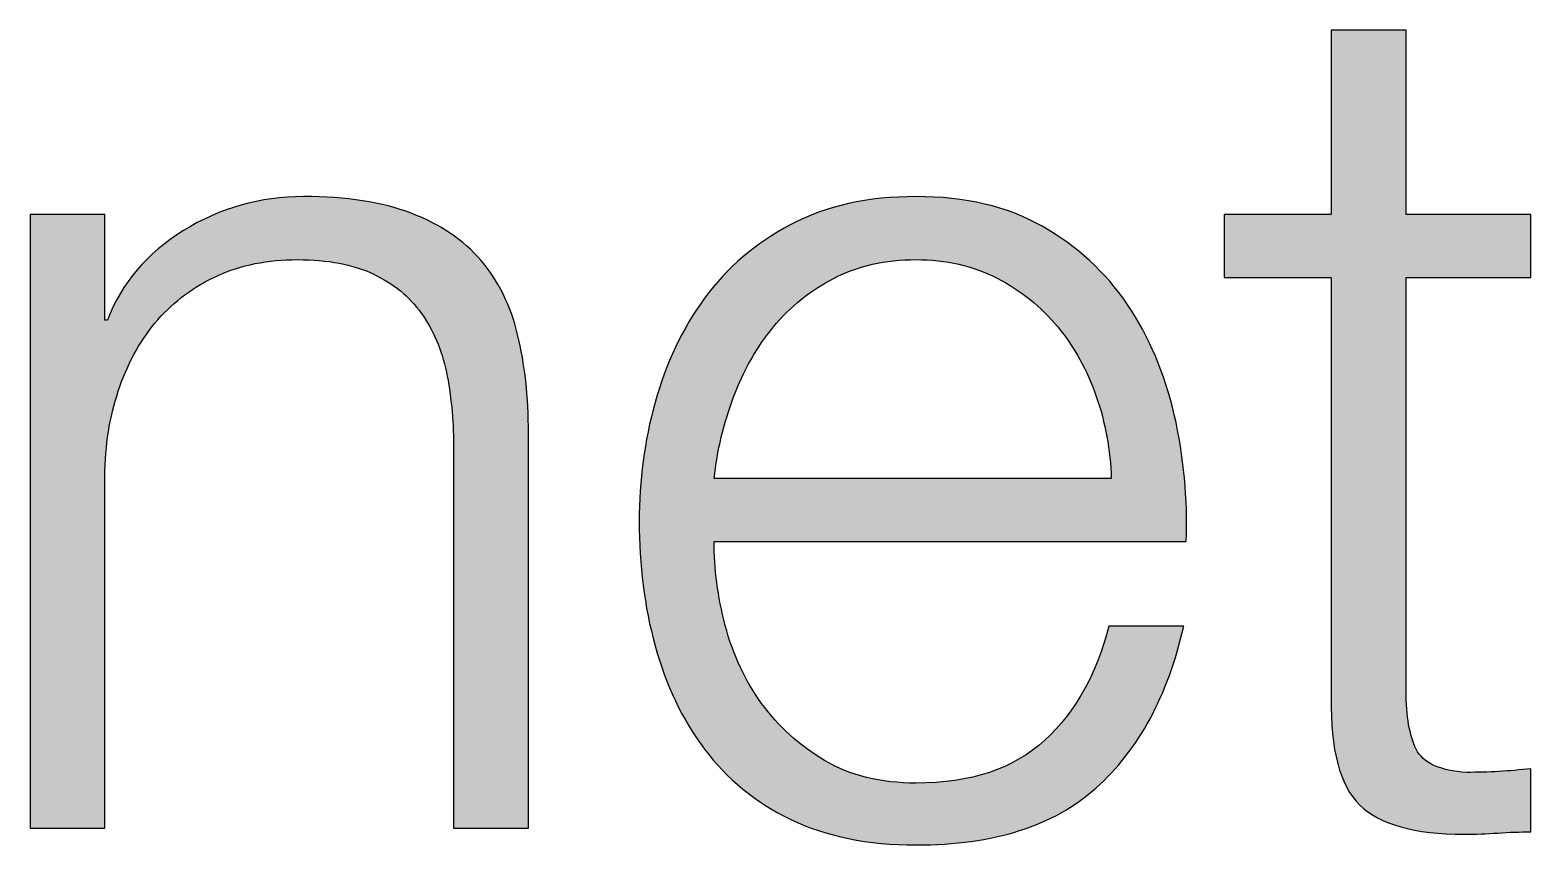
# Paper-space layout 'A3mask (portrait)' of a CAD drawing. Extents: x 0 to 277, y 0 to 394.
# Drawn here: x 222.933 to 225.331, y 24.109 to 25.411 of the extents above; entities that cross this region are included whole.
import ezdxf
from ezdxf.enums import TextEntityAlignment as Align

# ---------------------------------------------------------------- set-up
doc = ezdxf.new("R2010")
doc.units = 0
doc.layers.get('0').update_dxf_attribs({"linetype": 'CONTINUOUS'})
doc.layers.get('Defpoints').update_dxf_attribs({"linetype": 'CONTINUOUS'})
doc.layers.add('JPP_Mask', color=7, linetype='CONTINUOUS')
doc.styles.add('JPP', font='arial.ttf')

# ---------------------------------------------------------------- blocks, each defined once
blk = doc.blocks.new('A3mask (portrait)')
at = {"true_color": 0x004a91}
h = blk.add_hatch(color=154, dxfattribs=at)
edge = h.paths.add_edge_path()
edge.add_spline(control_points=[(225.1318, 25.1161), (225.1318, 25.1161), (225.1318, 25.1345), (225.1318, 25.1621)], knot_values=[17.749945, 17.749945, 17.749945, 17.749945, 17.99994, 17.99994, 17.99994, 17.99994], degree=3, periodic=0)
edge.add_spline(control_points=[(225.1318, 25.1621), (225.1318, 25.1897), (225.1318, 25.2266), (225.1318, 25.2634)], knot_values=[17.49995, 17.49995, 17.49995, 17.49995, 17.749945, 17.749945, 17.749945, 17.749945], degree=3, periodic=0)
edge.add_spline(control_points=[(225.1318, 25.2634), (225.1318, 25.2818), (225.1318, 25.3002), (225.1318, 25.3175)], knot_values=[17.374952, 17.374952, 17.374952, 17.374952, 17.49995, 17.49995, 17.49995, 17.49995], degree=3, periodic=0)
edge.add_spline(control_points=[(225.1318, 25.3175), (225.1318, 25.3347), (225.1318, 25.3508), (225.1318, 25.3646)], knot_values=[17.249955, 17.249955, 17.249955, 17.249955, 17.374952, 17.374952, 17.374952, 17.374952], degree=3, periodic=0)
edge.add_spline(control_points=[(225.1318, 25.3646), (225.1318, 25.3715), (225.1318, 25.3779), (225.1318, 25.3835)], knot_values=[17.187456, 17.187456, 17.187456, 17.187456, 17.249955, 17.249955, 17.249955, 17.249955], degree=3, periodic=0)
edge.add_spline(control_points=[(225.1318, 25.3835), (225.1318, 25.3891), (225.1318, 25.394), (225.1318, 25.398)], knot_values=[17.124958, 17.124958, 17.124958, 17.124958, 17.187456, 17.187456, 17.187456, 17.187456], degree=3, periodic=0)
edge.add_spline(control_points=[(225.1318, 25.398), (225.1318, 25.4), (225.1318, 25.4018), (225.1318, 25.4034)], knot_values=[17.093708, 17.093708, 17.093708, 17.093708, 17.124958, 17.124958, 17.124958, 17.124958], degree=3, periodic=0)
edge.add_spline(control_points=[(225.1318, 25.4106), (225.1318, 25.4106), (225.1318, 25.4106), (225.1318, 25.4106), (225.1318, 25.4106), (225.1318, 25.4106), (225.1318, 25.4106)], knot_values=[16.999959, 16.999959, 16.999959, 16.999959, 17, 17, 17, 17.000692, 17.000692, 17.000692, 17.000692], degree=3, periodic=0)
edge.add_spline(control_points=[(225.1318, 25.4106), (225.1318, 25.4106), (225.1243, 25.4106), (225.1131, 25.4106)], knot_values=[16.749965, 16.749965, 16.749965, 16.749965, 16.999959, 16.999959, 16.999959, 16.999959], degree=3, periodic=0)
edge.add_spline(control_points=[(225.1131, 25.4106), (225.1019, 25.4106), (225.0869, 25.4106), (225.072, 25.4106)], knot_values=[16.49997, 16.49997, 16.49997, 16.49997, 16.749965, 16.749965, 16.749965, 16.749965], degree=3, periodic=0)
edge.add_spline(control_points=[(225.072, 25.4106), (225.0645, 25.4106), (225.057, 25.4106), (225.05, 25.4106)], knot_values=[16.374972, 16.374972, 16.374972, 16.374972, 16.49997, 16.49997, 16.49997, 16.49997], degree=3, periodic=0)
edge.add_spline(control_points=[(225.05, 25.4106), (225.043, 25.4106), (225.0364, 25.4106), (225.0308, 25.4106)], knot_values=[16.249975, 16.249975, 16.249975, 16.249975, 16.374972, 16.374972, 16.374972, 16.374972], degree=3, periodic=0)
edge.add_spline(control_points=[(225.0308, 25.4106), (225.028, 25.4106), (225.0254, 25.4106), (225.0232, 25.4106)], knot_values=[16.187476, 16.187476, 16.187476, 16.187476, 16.249975, 16.249975, 16.249975, 16.249975], degree=3, periodic=0)
edge.add_spline(control_points=[(225.0121, 25.4106), (225.0121, 25.4106), (225.0121, 25.4106), (225.0121, 25.4106), (225.0121, 25.4106), (225.0121, 25.4106), (225.0121, 25.4106)], knot_values=[15.99998, 15.99998, 15.99998, 15.99998, 16, 16, 16, 16.001445, 16.001445, 16.001445, 16.001445], degree=3, periodic=0)
edge.add_spline(control_points=[(225.0121, 25.4106), (225.0121, 25.4106), (225.0121, 25.337), (225.0121, 25.2634)], knot_values=[15.49999, 15.49999, 15.49999, 15.49999, 15.99998, 15.99998, 15.99998, 15.99998], degree=3, periodic=0)
edge.add_spline(control_points=[(225.0121, 25.2634), (225.0121, 25.1897), (225.0121, 25.1161), (225.0121, 25.1161), (225.0121, 25.1161), (225.0121, 25.1161), (225.0121, 25.1161)], knot_values=[14.999023, 14.999023, 14.999023, 14.999023, 15.499013, 15.499013, 15.499013, 15.49999, 15.49999, 15.49999, 15.49999], degree=3, periodic=0)
edge.add_spline(control_points=[(225.0048, 25.1161), (225.0024, 25.1161), (224.9996, 25.1161), (224.9963, 25.1161)], knot_values=[14.812504, 14.812504, 14.812504, 14.812504, 14.875002, 14.875002, 14.875002, 14.875002], degree=3, periodic=0)
edge.add_spline(control_points=[(224.9963, 25.1161), (224.9931, 25.1161), (224.9894, 25.1161), (224.9854, 25.1161)], knot_values=[14.750005, 14.750005, 14.750005, 14.750005, 14.812504, 14.812504, 14.812504, 14.812504], degree=3, periodic=0)
edge.add_spline(control_points=[(224.9854, 25.1161), (224.9774, 25.1161), (224.968, 25.1161), (224.958, 25.1161)], knot_values=[14.625008, 14.625008, 14.625008, 14.625008, 14.750005, 14.750005, 14.750005, 14.750005], degree=3, periodic=0)
edge.add_spline(control_points=[(224.958, 25.1161), (224.9479, 25.1161), (224.9372, 25.1161), (224.9265, 25.1161)], knot_values=[14.50001, 14.50001, 14.50001, 14.50001, 14.625008, 14.625008, 14.625008, 14.625008], degree=3, periodic=0)
edge.add_spline(control_points=[(224.9265, 25.1161), (224.9051, 25.1161), (224.8837, 25.1161), (224.8677, 25.1161)], knot_values=[14.250015, 14.250015, 14.250015, 14.250015, 14.50001, 14.50001, 14.50001, 14.50001], degree=3, periodic=0)
edge.add_spline(control_points=[(224.8677, 25.1161), (224.8516, 25.1161), (224.8409, 25.1161), (224.8409, 25.1161), (224.8409, 25.1161), (224.8409, 25.1161), (224.8409, 25.1161)], knot_values=[13.999043, 13.999043, 13.999043, 13.999043, 14.249058, 14.249058, 14.249058, 14.250015, 14.250015, 14.250015, 14.250015], degree=3, periodic=0)
edge.add_spline(control_points=[(224.8409, 25.1117), (224.8409, 25.1104), (224.8409, 25.1087), (224.8409, 25.1068)], knot_values=[13.812524, 13.812524, 13.812524, 13.812524, 13.875022, 13.875022, 13.875022, 13.875022], degree=3, periodic=0)
edge.add_spline(control_points=[(224.8409, 25.1003), (224.8409, 25.0956), (224.8409, 25.0901), (224.8409, 25.0842)], knot_values=[13.625027, 13.625027, 13.625027, 13.625027, 13.750025, 13.750025, 13.750025, 13.750025], degree=3, periodic=0)
edge.add_spline(control_points=[(224.8409, 25.0842), (224.8409, 25.0783), (224.8409, 25.072), (224.8409, 25.0657)], knot_values=[13.50003, 13.50003, 13.50003, 13.50003, 13.625027, 13.625027, 13.625027, 13.625027], degree=3, periodic=0)
edge.add_spline(control_points=[(224.8409, 25.0657), (224.8409, 25.0532), (224.8409, 25.0406), (224.8409, 25.0311)], knot_values=[13.250035, 13.250035, 13.250035, 13.250035, 13.50003, 13.50003, 13.50003, 13.50003], degree=3, periodic=0)
edge.add_spline(control_points=[(224.8409, 25.0311), (224.8409, 25.0217), (224.8409, 25.0154), (224.8409, 25.0154), (224.8409, 25.0154), (224.8409, 25.0154), (224.8409, 25.0154)], knot_values=[12.999063, 12.999063, 12.999063, 12.999063, 13.249098, 13.249098, 13.249098, 13.250035, 13.250035, 13.250035, 13.250035], degree=3, periodic=0)
edge.add_spline(control_points=[(224.8483, 25.0154), (224.8506, 25.0154), (224.8535, 25.0154), (224.8567, 25.0154)], knot_values=[12.812544, 12.812544, 12.812544, 12.812544, 12.875042, 12.875042, 12.875042, 12.875042], degree=3, periodic=0)
edge.add_spline(control_points=[(224.8567, 25.0154), (224.86, 25.0154), (224.8637, 25.0154), (224.8677, 25.0154)], knot_values=[12.750045, 12.750045, 12.750045, 12.750045, 12.812544, 12.812544, 12.812544, 12.812544], degree=3, periodic=0)
edge.add_spline(control_points=[(224.8677, 25.0154), (224.8757, 25.0154), (224.8851, 25.0154), (224.8951, 25.0154)], knot_values=[12.625048, 12.625048, 12.625048, 12.625048, 12.750045, 12.750045, 12.750045, 12.750045], degree=3, periodic=0)
edge.add_spline(control_points=[(224.8951, 25.0154), (224.9051, 25.0154), (224.9158, 25.0154), (224.9265, 25.0154)], knot_values=[12.50005, 12.50005, 12.50005, 12.50005, 12.625048, 12.625048, 12.625048, 12.625048], degree=3, periodic=0)
edge.add_spline(control_points=[(224.9265, 25.0154), (224.9479, 25.0154), (224.9693, 25.0154), (224.9854, 25.0154)], knot_values=[12.250055, 12.250055, 12.250055, 12.250055, 12.50005, 12.50005, 12.50005, 12.50005], degree=3, periodic=0)
edge.add_spline(control_points=[(224.9854, 25.0154), (225.0014, 25.0154), (225.0121, 25.0154), (225.0121, 25.0154), (225.0121, 25.0154), (225.0121, 25.0154), (225.0121, 25.0154)], knot_values=[11.999572, 11.999572, 11.999572, 11.999572, 12.249627, 12.249627, 12.249627, 12.250055, 12.250055, 12.250055, 12.250055], degree=3, periodic=0)
edge.add_spline(control_points=[(225.0121, 25.0111), (225.0121, 25.0102), (225.0121, 25.0091), (225.0121, 25.0079)], knot_values=[11.937561, 11.937561, 11.937561, 11.937561, 11.953186, 11.953186, 11.953186, 11.953186], degree=3, periodic=0)
edge.add_spline(control_points=[(225.0121, 25.0079), (225.0121, 25.0054), (225.0121, 25.0024), (225.0121, 24.9988)], knot_values=[11.906312, 11.906312, 11.906312, 11.906312, 11.937561, 11.937561, 11.937561, 11.937561], degree=3, periodic=0)
edge.add_spline(control_points=[(225.0121, 24.9988), (225.0121, 24.9953), (225.0121, 24.9912), (225.0121, 24.9866)], knot_values=[11.875062, 11.875062, 11.875062, 11.875062, 11.906312, 11.906312, 11.906312, 11.906312], degree=3, periodic=0)
edge.add_spline(control_points=[(225.0121, 24.9866), (225.0121, 24.9774), (225.0121, 24.9663), (225.0121, 24.9535)], knot_values=[11.812564, 11.812564, 11.812564, 11.812564, 11.875062, 11.875062, 11.875062, 11.875062], degree=3, periodic=0)
edge.add_spline(control_points=[(225.0121, 24.9535), (225.0121, 24.9408), (225.0121, 24.9264), (225.0121, 24.9106)], knot_values=[11.750065, 11.750065, 11.750065, 11.750065, 11.812564, 11.812564, 11.812564, 11.812564], degree=3, periodic=0)
edge.add_spline(control_points=[(225.0121, 24.9106), (225.0121, 24.8792), (225.0121, 24.8425), (225.0121, 24.8032)], knot_values=[11.625068, 11.625068, 11.625068, 11.625068, 11.750065, 11.750065, 11.750065, 11.750065], degree=3, periodic=0)
edge.add_spline(control_points=[(225.0121, 24.8032), (225.0121, 24.7639), (225.0121, 24.722), (225.0121, 24.6801)], knot_values=[11.50007, 11.50007, 11.50007, 11.50007, 11.625068, 11.625068, 11.625068, 11.625068], degree=3, periodic=0)
edge.add_spline(control_points=[(225.0121, 24.6801), (225.0121, 24.5962), (225.0121, 24.5124), (225.0121, 24.4495)], knot_values=[11.250075, 11.250075, 11.250075, 11.250075, 11.50007, 11.50007, 11.50007, 11.50007], degree=3, periodic=0)
edge.add_spline(control_points=[(225.0121, 24.4495), (225.0121, 24.3866), (225.0121, 24.3446), (225.0121, 24.3446), (225.0107, 24.2611), (225.026, 24.2038), (225.0576, 24.1728)], knot_values=[10, 10, 10, 10, 10.250075, 10.250075, 10.250075, 11.250075, 11.250075, 11.250075, 11.250075], degree=3, periodic=0)
edge.add_spline(control_points=[(225.0576, 24.1728), (225.0894, 24.1417), (225.145, 24.1261), (225.2248, 24.1261)], knot_values=[9, 9, 9, 9, 10, 10, 10, 10], degree=3, periodic=0)
edge.add_spline(control_points=[(225.2248, 24.1261), (225.2427, 24.1261), (225.2603, 24.1268), (225.2782, 24.128)], knot_values=[8, 8, 8, 8, 9, 9, 9, 9], degree=3, periodic=0)
edge.add_spline(control_points=[(225.2782, 24.128), (225.2958, 24.1294), (225.3134, 24.1298), (225.3313, 24.1298)], knot_values=[7, 7, 7, 7, 8, 8, 8, 8], degree=3, periodic=0)
edge.add_spline(control_points=[(225.3313, 24.1298), (225.3313, 24.1298), (225.3313, 24.2307), (225.3313, 24.2307), (225.2969, 24.2268), (225.2629, 24.2249), (225.2288, 24.2249)], knot_values=[5, 5, 5, 5, 6, 6, 6, 7, 7, 7, 7], degree=3, periodic=0)
edge.add_spline(control_points=[(225.2288, 24.2249), (225.1856, 24.2275), (225.1587, 24.2398), (225.1478, 24.262)], knot_values=[4, 4, 4, 4, 5, 5, 5, 5], degree=3, periodic=0)
edge.add_spline(control_points=[(225.1478, 24.262), (225.1371, 24.2841), (225.1318, 24.3149), (225.1318, 24.3541)], knot_values=[3, 3, 3, 3, 4, 4, 4, 4], degree=3, periodic=0)
edge.add_spline(control_points=[(225.1318, 24.3541), (225.1318, 24.3541), (225.1318, 25.0154), (225.1318, 25.0154), (225.1318, 25.0154), (225.1817, 25.0154), (225.2315, 25.0154)], knot_values=[1.5, 1.5, 1.5, 1.5, 2.5, 2.5, 2.5, 3, 3, 3, 3], degree=3, periodic=0)
edge.add_spline(control_points=[(225.2315, 25.0154), (225.2814, 25.0154), (225.3313, 25.0154), (225.3313, 25.0154), (225.3313, 25.0154), (225.3313, 25.0406), (225.3313, 25.0657)], knot_values=[0.5, 0.5, 0.5, 0.5, 1, 1, 1, 1.5, 1.5, 1.5, 1.5], degree=3, periodic=0)
edge.add_spline(control_points=[(225.3313, 25.0657), (225.3313, 25.0909), (225.3313, 25.1161), (225.3313, 25.1161), (225.3313, 25.1161), (225.3188, 25.1161), (225.3001, 25.1161)], knot_values=[18.749925, 18.749925, 18.749925, 18.749925, 19.249925, 19.249925, 19.249925, 19.5, 19.5, 19.5, 19.5], degree=3, periodic=0)
edge.add_spline(control_points=[(225.3001, 25.1161), (225.2814, 25.1161), (225.2565, 25.1161), (225.2315, 25.1161)], knot_values=[18.49993, 18.49993, 18.49993, 18.49993, 18.749925, 18.749925, 18.749925, 18.749925], degree=3, periodic=0)
edge.add_spline(control_points=[(225.2315, 25.1161), (225.2191, 25.1161), (225.2066, 25.1161), (225.1949, 25.1161)], knot_values=[18.374932, 18.374932, 18.374932, 18.374932, 18.49993, 18.49993, 18.49993, 18.49993], degree=3, periodic=0)
edge.add_spline(control_points=[(225.1949, 25.1161), (225.1832, 25.1161), (225.1723, 25.1161), (225.163, 25.1161)], knot_values=[18.249935, 18.249935, 18.249935, 18.249935, 18.374932, 18.374932, 18.374932, 18.374932], degree=3, periodic=0)
edge.add_spline(control_points=[(225.163, 25.1161), (225.1583, 25.1161), (225.154, 25.1161), (225.1502, 25.1161)], knot_values=[18.187436, 18.187436, 18.187436, 18.187436, 18.249935, 18.249935, 18.249935, 18.249935], degree=3, periodic=0)
edge.add_spline(control_points=[(225.1502, 25.1161), (225.1464, 25.1161), (225.1431, 25.1161), (225.1404, 25.1161)], knot_values=[18.124938, 18.124938, 18.124938, 18.124938, 18.187436, 18.187436, 18.187436, 18.187436], degree=3, periodic=0)
edge.add_spline(control_points=[(225.1331, 25.1161), (225.1328, 25.1161), (225.1326, 25.1161), (225.1324, 25.1161)], knot_values=[18.031189, 18.031189, 18.031189, 18.031189, 18.046814, 18.046814, 18.046814, 18.046814], degree=3, periodic=0)
edge.add_spline(control_points=[(225.1324, 25.1161), (225.1323, 25.1161), (225.1322, 25.1161), (225.1321, 25.1161)], knot_values=[18.023377, 18.023377, 18.023377, 18.023377, 18.031189, 18.031189, 18.031189, 18.031189], degree=3, periodic=0)
edge.add_spline(control_points=[(225.1321, 25.1161), (225.1321, 25.1161), (225.132, 25.1161), (225.1319, 25.1161)], knot_values=[18.015565, 18.015565, 18.015565, 18.015565, 18.023377, 18.023377, 18.023377, 18.023377], degree=3, periodic=0)
edge.add_spline(control_points=[(225.1319, 25.1161), (225.1319, 25.1161), (225.1319, 25.1161), (225.1319, 25.1161)], knot_values=[18.011659, 18.011659, 18.011659, 18.011659, 18.015565, 18.015565, 18.015565, 18.015565], degree=3, periodic=0)
edge.add_spline(control_points=[(225.1319, 25.1161), (225.1319, 25.1161), (225.1319, 25.1161), (225.1318, 25.1161)], knot_values=[18.007752, 18.007752, 18.007752, 18.007752, 18.011659, 18.011659, 18.011659, 18.011659], degree=3, periodic=0)
edge.add_spline(control_points=[(225.1318, 25.1161), (225.1318, 25.1161), (225.1318, 25.1161), (225.1318, 25.1161)], knot_values=[18.005799, 18.005799, 18.005799, 18.005799, 18.007752, 18.007752, 18.007752, 18.007752], degree=3, periodic=0)
edge.add_spline(control_points=[(225.1318, 25.1161), (225.1318, 25.1161), (225.1318, 25.1161), (225.1318, 25.1161)], knot_values=[18.003846, 18.003846, 18.003846, 18.003846, 18.005799, 18.005799, 18.005799, 18.005799], degree=3, periodic=0)
edge.add_spline(control_points=[(225.1318, 25.1161), (225.1318, 25.1161), (225.1318, 25.1161), (225.1318, 25.1161)], knot_values=[18.00287, 18.00287, 18.00287, 18.00287, 18.003846, 18.003846, 18.003846, 18.003846], degree=3, periodic=0)
edge.add_spline(control_points=[(225.1318, 25.1161), (225.1318, 25.1161), (225.1318, 25.1161), (225.1318, 25.1161)], knot_values=[18.001893, 18.001893, 18.001893, 18.001893, 18.00287, 18.00287, 18.00287, 18.00287], degree=3, periodic=0)
edge.add_spline(control_points=[(225.1318, 25.1161), (225.1318, 25.1161), (225.1318, 25.1161), (225.1318, 25.1161)], knot_values=[18.001405, 18.001405, 18.001405, 18.001405, 18.001893, 18.001893, 18.001893, 18.001893], degree=3, periodic=0)
edge.add_spline(control_points=[(225.1318, 25.1161), (225.1318, 25.1161), (225.1318, 25.1161), (225.1318, 25.1161), (225.1318, 25.1161), (225.1318, 25.1161), (225.1318, 25.1161)], knot_values=[17.99994, 17.99994, 17.99994, 17.99994, 18.001345, 18.001345, 18.001345, 18.001405, 18.001405, 18.001405, 18.001405], degree=3, periodic=0)
h = blk.add_hatch(color=154, dxfattribs=at)
edge = h.paths.add_edge_path()
edge.add_spline(control_points=[(223.0529, 24.6182), (223.0529, 24.6719), (223.0529, 24.7076), (223.0529, 24.7076), (223.0543, 24.7556), (223.0622, 24.8004), (223.0768, 24.8414)], knot_values=[18, 18, 18, 18, 18.250035, 18.250035, 18.250035, 19.250035, 19.250035, 19.250035, 19.250035], degree=3, periodic=0)
edge.add_spline(control_points=[(223.0768, 24.8414), (223.0914, 24.8827), (223.1116, 24.9182), (223.1375, 24.9479), (223.1635, 24.9776), (223.1951, 25.001), (223.2326, 25.0182)], knot_values=[16, 16, 16, 16, 17, 17, 17, 18, 18, 18, 18], degree=3, periodic=0)
edge.add_spline(control_points=[(223.2326, 25.0182), (223.27, 25.0354), (223.3127, 25.0439), (223.3609, 25.0439)], knot_values=[15, 15, 15, 15, 16, 16, 16, 16], degree=3, periodic=0)
edge.add_spline(control_points=[(223.3609, 25.0439), (223.4089, 25.0439), (223.449, 25.0363), (223.4815, 25.021)], knot_values=[14, 14, 14, 14, 15, 15, 15, 15], degree=3, periodic=0)
edge.add_spline(control_points=[(223.4815, 25.021), (223.5138, 25.0059), (223.5395, 24.985), (223.5583, 24.9584)], knot_values=[13, 13, 13, 13, 14, 14, 14, 14], degree=3, periodic=0)
edge.add_spline(control_points=[(223.5583, 24.9584), (223.5773, 24.9317), (223.5908, 24.9004), (223.5984, 24.8644)], knot_values=[12, 12, 12, 12, 13, 13, 13, 13], degree=3, periodic=0)
edge.add_spline(control_points=[(223.5984, 24.8644), (223.6058, 24.8282), (223.6098, 24.7893), (223.6098, 24.7475)], knot_values=[11, 11, 11, 11, 12, 12, 12, 12], degree=3, periodic=0)
edge.add_spline(control_points=[(223.6098, 24.7475), (223.6098, 24.7475), (223.6098, 24.1356), (223.6098, 24.1356), (223.6098, 24.1356), (223.6397, 24.1356), (223.6696, 24.1356)], knot_values=[9.5, 9.5, 9.5, 9.5, 10.5, 10.5, 10.5, 11, 11, 11, 11], degree=3, periodic=0)
edge.add_spline(control_points=[(223.6696, 24.1356), (223.6995, 24.1356), (223.7295, 24.1356), (223.7295, 24.1356), (223.7295, 24.1356), (223.7295, 24.2934), (223.7295, 24.4511)], knot_values=[8.5, 8.5, 8.5, 8.5, 9, 9, 9, 9.5, 9.5, 9.5, 9.5], degree=3, periodic=0)
edge.add_spline(control_points=[(223.7295, 24.4511), (223.7295, 24.6088), (223.7295, 24.7665), (223.7295, 24.7665), (223.7295, 24.8247), (223.7237, 24.8774), (223.7123, 24.9243), (223.7009, 24.9711), (223.6812, 25.0105), (223.6534, 25.043)], knot_values=[6, 6, 6, 6, 6.5, 6.5, 6.5, 7.5, 7.5, 7.5, 8.5, 8.5, 8.5, 8.5], degree=3, periodic=0)
edge.add_spline(control_points=[(223.6534, 25.043), (223.6255, 25.0753), (223.5884, 25.1003), (223.5423, 25.1179)], knot_values=[5, 5, 5, 5, 6, 6, 6, 6], degree=3, periodic=0)
edge.add_spline(control_points=[(223.5423, 25.1179), (223.4959, 25.1358), (223.4386, 25.1446), (223.3702, 25.1446)], knot_values=[4, 4, 4, 4, 5, 5, 5, 5], degree=3, periodic=0)
edge.add_spline(control_points=[(223.3702, 25.1446), (223.3006, 25.1446), (223.2366, 25.1265), (223.1784, 25.0903)], knot_values=[3, 3, 3, 3, 4, 4, 4, 4], degree=3, periodic=0)
edge.add_spline(control_points=[(223.1784, 25.0903), (223.1201, 25.0544), (223.0795, 25.0066), (223.0568, 24.947)], knot_values=[2, 2, 2, 2, 3, 3, 3, 3], degree=3, periodic=0)
edge.add_spline(control_points=[(223.0568, 24.947), (223.0568, 24.947), (223.0529, 24.947), (223.0529, 24.947)], knot_values=[1.00001, 1.00001, 1.00001, 1.00001, 2, 2, 2, 2], degree=3, periodic=0)
edge.add_spline(control_points=[(223.0529, 24.947), (223.0529, 24.947), (223.0529, 24.9893), (223.0529, 25.0315)], knot_values=[0.5, 0.5, 0.5, 0.5, 1, 1, 1, 1], degree=3, periodic=0)
edge.add_spline(control_points=[(223.0529, 25.0315), (223.0529, 25.0738), (223.0529, 25.1161), (223.0529, 25.1161), (223.0529, 25.1161), (223.0454, 25.1161), (223.0342, 25.1161)], knot_values=[22.749965, 22.749965, 22.749965, 22.749965, 23.249965, 23.249965, 23.249965, 23.5, 23.5, 23.5, 23.5], degree=3, periodic=0)
edge.add_spline(control_points=[(223.0342, 25.1161), (223.0229, 25.1161), (223.008, 25.1161), (222.993, 25.1161)], knot_values=[22.49997, 22.49997, 22.49997, 22.49997, 22.749965, 22.749965, 22.749965, 22.749965], degree=3, periodic=0)
edge.add_spline(control_points=[(222.993, 25.1161), (222.9855, 25.1161), (222.9781, 25.1161), (222.9711, 25.1161)], knot_values=[22.374972, 22.374972, 22.374972, 22.374972, 22.49997, 22.49997, 22.49997, 22.49997], degree=3, periodic=0)
edge.add_spline(control_points=[(222.9711, 25.1161), (222.964, 25.1161), (222.9575, 25.1161), (222.9519, 25.1161)], knot_values=[22.249975, 22.249975, 22.249975, 22.249975, 22.374972, 22.374972, 22.374972, 22.374972], degree=3, periodic=0)
edge.add_spline(control_points=[(222.9519, 25.1161), (222.9491, 25.1161), (222.9465, 25.1161), (222.9442, 25.1161)], knot_values=[22.187476, 22.187476, 22.187476, 22.187476, 22.249975, 22.249975, 22.249975, 22.249975], degree=3, periodic=0)
edge.add_spline(control_points=[(222.9332, 25.1161), (222.9332, 25.1161), (222.9332, 25.1161), (222.9332, 25.1161), (222.9332, 25.1161), (222.9332, 25.1161), (222.9332, 25.1161)], knot_values=[21.99998, 21.99998, 21.99998, 21.99998, 22, 22, 22, 22.001445, 22.001445, 22.001445, 22.001445], degree=3, periodic=0)
edge.add_spline(control_points=[(222.9332, 25.1161), (222.9332, 25.1161), (222.9332, 24.8709), (222.9332, 24.6258)], knot_values=[21.49999, 21.49999, 21.49999, 21.49999, 21.99998, 21.99998, 21.99998, 21.99998], degree=3, periodic=0)
edge.add_spline(control_points=[(222.9332, 24.6258), (222.9332, 24.3807), (222.9332, 24.1356), (222.9332, 24.1356), (222.9332, 24.1356), (222.9332, 24.1356), (222.9332, 24.1356)], knot_values=[20.999023, 20.999023, 20.999023, 20.999023, 21.499013, 21.499013, 21.499013, 21.49999, 21.49999, 21.49999, 21.49999], degree=3, periodic=0)
edge.add_spline(control_points=[(222.9383, 24.1356), (222.94, 24.1356), (222.942, 24.1356), (222.9442, 24.1356)], knot_values=[20.812504, 20.812504, 20.812504, 20.812504, 20.875002, 20.875002, 20.875002, 20.875002], degree=3, periodic=0)
edge.add_spline(control_points=[(222.9442, 24.1356), (222.9465, 24.1356), (222.9491, 24.1356), (222.9519, 24.1356)], knot_values=[20.750005, 20.750005, 20.750005, 20.750005, 20.812504, 20.812504, 20.812504, 20.812504], degree=3, periodic=0)
edge.add_spline(control_points=[(222.9519, 24.1356), (222.9575, 24.1356), (222.964, 24.1356), (222.9711, 24.1356)], knot_values=[20.625007, 20.625007, 20.625007, 20.625007, 20.750005, 20.750005, 20.750005, 20.750005], degree=3, periodic=0)
edge.add_spline(control_points=[(222.9711, 24.1356), (222.9781, 24.1356), (222.9856, 24.1356), (222.993, 24.1356)], knot_values=[20.50001, 20.50001, 20.50001, 20.50001, 20.625007, 20.625007, 20.625007, 20.625007], degree=3, periodic=0)
edge.add_spline(control_points=[(222.993, 24.1356), (223.008, 24.1356), (223.023, 24.1356), (223.0342, 24.1356)], knot_values=[20.250015, 20.250015, 20.250015, 20.250015, 20.50001, 20.50001, 20.50001, 20.50001], degree=3, periodic=0)
edge.add_spline(control_points=[(223.0342, 24.1356), (223.0454, 24.1356), (223.0529, 24.1356), (223.0529, 24.1356), (223.0529, 24.1356), (223.0529, 24.1356), (223.0529, 24.1356)], knot_values=[19.999532, 19.999532, 19.999532, 19.999532, 20.249547, 20.249547, 20.249547, 20.250015, 20.250015, 20.250015, 20.250015], degree=3, periodic=0)
edge.add_spline(control_points=[(223.0529, 24.1421), (223.0529, 24.1442), (223.0529, 24.1467), (223.0529, 24.1498)], knot_values=[19.906272, 19.906272, 19.906272, 19.906272, 19.937521, 19.937521, 19.937521, 19.937521], degree=3, periodic=0)
edge.add_spline(control_points=[(223.0529, 24.1498), (223.0529, 24.1528), (223.0529, 24.1563), (223.0529, 24.1602)], knot_values=[19.875023, 19.875023, 19.875023, 19.875023, 19.906272, 19.906272, 19.906272, 19.906272], degree=3, periodic=0)
edge.add_spline(control_points=[(223.0529, 24.1602), (223.0529, 24.168), (223.0529, 24.1775), (223.0529, 24.1884)], knot_values=[19.812524, 19.812524, 19.812524, 19.812524, 19.875023, 19.875023, 19.875023, 19.875023], degree=3, periodic=0)
edge.add_spline(control_points=[(223.0529, 24.1884), (223.0529, 24.1993), (223.0529, 24.2116), (223.0529, 24.225)], knot_values=[19.750025, 19.750025, 19.750025, 19.750025, 19.812524, 19.812524, 19.812524, 19.812524], degree=3, periodic=0)
edge.add_spline(control_points=[(223.0529, 24.225), (223.0529, 24.2518), (223.0529, 24.2831), (223.0529, 24.3166)], knot_values=[19.625028, 19.625028, 19.625028, 19.625028, 19.750025, 19.750025, 19.750025, 19.750025], degree=3, periodic=0)
edge.add_spline(control_points=[(223.0529, 24.3166), (223.0529, 24.3501), (223.0529, 24.3859), (223.0529, 24.4216)], knot_values=[19.50003, 19.50003, 19.50003, 19.50003, 19.625028, 19.625028, 19.625028, 19.625028], degree=3, periodic=0)
edge.add_spline(control_points=[(223.0529, 24.4216), (223.0529, 24.4931), (223.0529, 24.5646), (223.0529, 24.6182)], knot_values=[19.250035, 19.250035, 19.250035, 19.250035, 19.50003, 19.50003, 19.50003, 19.50003], degree=3, periodic=0)
h = blk.add_hatch(color=154, dxfattribs=at)
edge = h.paths.add_edge_path()
edge.add_spline(control_points=[(224.0261, 24.5935), (224.0261, 24.5935), (224.7804, 24.5935), (224.7804, 24.5935), (224.783, 24.6619), (224.7765, 24.7294), (224.7614, 24.796)], knot_values=[19, 19, 19, 19, 20, 20, 20, 21, 21, 21, 21], degree=3, periodic=0)
edge.add_spline(control_points=[(224.7614, 24.796), (224.7461, 24.8623), (224.721, 24.9212), (224.6862, 24.9727)], knot_values=[18, 18, 18, 18, 19, 19, 19, 19], degree=3, periodic=0)
edge.add_spline(control_points=[(224.6862, 24.9727), (224.6514, 25.024), (224.6062, 25.0655), (224.5505, 25.0971)], knot_values=[17, 17, 17, 17, 18, 18, 18, 18], degree=3, periodic=0)
edge.add_spline(control_points=[(224.5505, 25.0971), (224.4946, 25.1288), (224.4276, 25.1446), (224.349, 25.1446)], knot_values=[16, 16, 16, 16, 17, 17, 17, 17], degree=3, periodic=0)
edge.add_spline(control_points=[(224.349, 25.1446), (224.2717, 25.1446), (224.2049, 25.1298), (224.1486, 25.0998)], knot_values=[15, 15, 15, 15, 16, 16, 16, 16], degree=3, periodic=0)
edge.add_spline(control_points=[(224.1486, 25.0998), (224.0922, 25.0701), (224.0463, 25.0309), (224.0108, 24.9822)], knot_values=[14, 14, 14, 14, 15, 15, 15, 15], degree=3, periodic=0)
edge.add_spline(control_points=[(224.0108, 24.9822), (223.9753, 24.9333), (223.9491, 24.8779), (223.9319, 24.8159)], knot_values=[13, 13, 13, 13, 14, 14, 14, 14], degree=3, periodic=0)
edge.add_spline(control_points=[(223.9319, 24.8159), (223.9148, 24.7538), (223.9064, 24.6905), (223.9064, 24.626)], knot_values=[12, 12, 12, 12, 13, 13, 13, 13], degree=3, periodic=0)
edge.add_spline(control_points=[(223.9064, 24.626), (223.9064, 24.5562), (223.9148, 24.4901), (223.9319, 24.4272)], knot_values=[11, 11, 11, 11, 12, 12, 12, 12], degree=3, periodic=0)
edge.add_spline(control_points=[(223.9319, 24.4272), (223.9491, 24.3646), (223.9753, 24.3096), (224.0108, 24.262), (224.0463, 24.2145), (224.0922, 24.1772), (224.1486, 24.1498)], knot_values=[9, 9, 9, 9, 10, 10, 10, 11, 11, 11, 11], degree=3, periodic=0)
edge.add_spline(control_points=[(224.1486, 24.1498), (224.2049, 24.1226), (224.2717, 24.109), (224.349, 24.109)], knot_values=[8, 8, 8, 8, 9, 9, 9, 9], degree=3, periodic=0)
edge.add_spline(control_points=[(224.349, 24.109), (224.4731, 24.109), (224.5691, 24.1394), (224.6368, 24.2004)], knot_values=[7, 7, 7, 7, 8, 8, 8, 8], degree=3, periodic=0)
edge.add_spline(control_points=[(224.6368, 24.2004), (224.7046, 24.2611), (224.7512, 24.3472), (224.7765, 24.4587)], knot_values=[6, 6, 6, 6, 7, 7, 7, 7], degree=3, periodic=0)
edge.add_spline(control_points=[(224.7765, 24.4587), (224.7765, 24.4587), (224.6568, 24.4587), (224.6568, 24.4587), (224.6378, 24.3827), (224.6037, 24.3219), (224.5543, 24.2762)], knot_values=[4, 4, 4, 4, 5, 5, 5, 6, 6, 6, 6], degree=3, periodic=0)
edge.add_spline(control_points=[(224.5543, 24.2762), (224.5049, 24.2307), (224.4364, 24.2078), (224.349, 24.2078)], knot_values=[3, 3, 3, 3, 4, 4, 4, 4], degree=3, periodic=0)
edge.add_spline(control_points=[(224.349, 24.2078), (224.2922, 24.2078), (224.2432, 24.2198), (224.2026, 24.244)], knot_values=[2, 2, 2, 2, 3, 3, 3, 3], degree=3, periodic=0)
edge.add_spline(control_points=[(224.2026, 24.244), (224.1623, 24.2681), (224.1286, 24.2985), (224.102, 24.3351)], knot_values=[1, 1, 1, 1, 2, 2, 2, 2], degree=3, periodic=0)
edge.add_spline(control_points=[(224.102, 24.3351), (224.0755, 24.3718), (224.056, 24.4133), (224.044, 24.4597)], knot_values=[0, 0, 0, 0, 1, 1, 1, 1], degree=3, periodic=0)
edge.add_spline(control_points=[(224.044, 24.4597), (224.0319, 24.5058), (224.0261, 24.5506), (224.0261, 24.5935)], knot_values=[21, 21, 21, 21, 22, 22, 22, 22], degree=3, periodic=0)
edge = h.paths.add_edge_path(flags=16)
edge.add_spline(control_points=[(224.6607, 24.6942), (224.6607, 24.6942), (224.0261, 24.6942), (224.0261, 24.6942), (224.031, 24.7387), (224.0414, 24.7821), (224.0574, 24.8245)], knot_values=[6, 6, 6, 6, 7, 7, 7, 8, 8, 8, 8], degree=3, periodic=0)
edge.add_spline(control_points=[(224.0574, 24.8245), (224.0732, 24.867), (224.0945, 24.9043), (224.121, 24.9365)], knot_values=[5, 5, 5, 5, 6, 6, 6, 6], degree=3, periodic=0)
edge.add_spline(control_points=[(224.121, 24.9365), (224.1477, 24.9688), (224.1799, 24.9948), (224.2179, 25.0145)], knot_values=[4, 4, 4, 4, 5, 5, 5, 5], degree=3, periodic=0)
edge.add_spline(control_points=[(224.2179, 25.0145), (224.256, 25.034), (224.2996, 25.0439), (224.349, 25.0439)], knot_values=[3, 3, 3, 3, 4, 4, 4, 4], degree=3, periodic=0)
edge.add_spline(control_points=[(224.349, 25.0439), (224.3972, 25.0439), (224.4401, 25.034), (224.4782, 25.0145)], knot_values=[2, 2, 2, 2, 3, 3, 3, 3], degree=3, periodic=0)
edge.add_spline(control_points=[(224.4782, 25.0145), (224.5162, 24.9948), (224.5485, 24.9688), (224.5751, 24.9365), (224.6018, 24.9043), (224.6225, 24.8672), (224.6368, 24.8254)], knot_values=[0, 0, 0, 0, 1, 1, 1, 2, 2, 2, 2], degree=3, periodic=0)
edge.add_spline(control_points=[(224.6368, 24.8254), (224.6514, 24.7835), (224.6593, 24.7399), (224.6607, 24.6942)], knot_values=[8, 8, 8, 8, 9, 9, 9, 9], degree=3, periodic=0)
at = {"layer": 'Defpoints', "color": 154, "true_color": 0x004a91}
for points, knots in [([(225.3313, 25.1161), (225.3313, 25.1161), (225.3313, 25.0154), (225.3313, 25.0154), (225.3313, 25.0154), (225.1318, 25.0154), (225.1318, 25.0154), (225.1318, 25.0154), (225.1318, 24.3541), (225.1318, 24.3541), (225.1318, 24.3149), (225.1371, 24.2841), (225.1478, 24.262), (225.1587, 24.2398), (225.1856, 24.2275), (225.2288, 24.2249), (225.2629, 24.2249), (225.2969, 24.2268), (225.3313, 24.2307), (225.3313, 24.2307), (225.3313, 24.1298), (225.3313, 24.1298), (225.3134, 24.1298), (225.2958, 24.1294), (225.2782, 24.128), (225.2603, 24.1268), (225.2427, 24.1261), (225.2248, 24.1261), (225.145, 24.1261), (225.0894, 24.1417), (225.0576, 24.1728), (225.026, 24.2038), (225.0107, 24.2611), (225.0121, 24.3446), (225.0121, 24.3446), (225.0121, 25.0154), (225.0121, 25.0154), (225.0121, 25.0154), (224.8409, 25.0154), (224.8409, 25.0154), (224.8409, 25.0154), (224.8409, 25.1161), (224.8409, 25.1161), (224.8409, 25.1161), (225.0121, 25.1161), (225.0121, 25.1161), (225.0121, 25.1161), (225.0121, 25.4106), (225.0121, 25.4106), (225.0121, 25.4106), (225.1318, 25.4106), (225.1318, 25.4106), (225.1318, 25.4106), (225.1318, 25.1161), (225.1318, 25.1161), (225.1318, 25.1161), (225.3313, 25.1161), (225.3313, 25.1161)], [0, 0, 0, 0, 1, 1, 1, 2, 2, 2, 3, 3, 3, 4, 4, 4, 5, 5, 5, 6, 6, 6, 7, 7, 7, 8, 8, 8, 9, 9, 9, 10, 10, 10, 11, 11, 11, 12, 12, 12, 13, 13, 13, 14, 14, 14, 15, 15, 15, 16, 16, 16, 17, 17, 17, 18, 18, 18, 19, 19, 19, 19]), ([(223.0529, 25.1161), (223.0529, 25.1161), (223.0529, 24.947), (223.0529, 24.947), (223.0529, 24.947), (223.0568, 24.947), (223.0568, 24.947), (223.0795, 25.0066), (223.1201, 25.0544), (223.1784, 25.0903), (223.2366, 25.1265), (223.3006, 25.1446), (223.3702, 25.1446), (223.4386, 25.1446), (223.4959, 25.1358), (223.5423, 25.1179), (223.5884, 25.1003), (223.6255, 25.0753), (223.6534, 25.043), (223.6812, 25.0105), (223.7009, 24.9711), (223.7123, 24.9243), (223.7237, 24.8774), (223.7295, 24.8247), (223.7295, 24.7665), (223.7295, 24.7665), (223.7295, 24.1356), (223.7295, 24.1356), (223.7295, 24.1356), (223.6098, 24.1356), (223.6098, 24.1356), (223.6098, 24.1356), (223.6098, 24.7475), (223.6098, 24.7475), (223.6098, 24.7893), (223.6058, 24.8282), (223.5984, 24.8644), (223.5908, 24.9004), (223.5773, 24.9317), (223.5583, 24.9584), (223.5395, 24.985), (223.5138, 25.0059), (223.4815, 25.021), (223.449, 25.0363), (223.4089, 25.0439), (223.3609, 25.0439), (223.3127, 25.0439), (223.27, 25.0354), (223.2326, 25.0182), (223.1951, 25.001), (223.1635, 24.9776), (223.1375, 24.9479), (223.1116, 24.9182), (223.0914, 24.8827), (223.0768, 24.8414), (223.0622, 24.8004), (223.0543, 24.7556), (223.0529, 24.7076), (223.0529, 24.7076), (223.0529, 24.1356), (223.0529, 24.1356), (223.0529, 24.1356), (222.9332, 24.1356), (222.9332, 24.1356), (222.9332, 24.1356), (222.9332, 25.1161), (222.9332, 25.1161), (222.9332, 25.1161), (223.0529, 25.1161), (223.0529, 25.1161)], [0, 0, 0, 0, 1, 1, 1, 2, 2, 2, 3, 3, 3, 4, 4, 4, 5, 5, 5, 6, 6, 6, 7, 7, 7, 8, 8, 8, 9, 9, 9, 10, 10, 10, 11, 11, 11, 12, 12, 12, 13, 13, 13, 14, 14, 14, 15, 15, 15, 16, 16, 16, 17, 17, 17, 18, 18, 18, 19, 19, 19, 20, 20, 20, 21, 21, 21, 22, 22, 22, 23, 23, 23, 23]), ([(224.044, 24.4597), (224.056, 24.4133), (224.0755, 24.3718), (224.102, 24.3351), (224.1286, 24.2985), (224.1623, 24.2681), (224.2026, 24.244), (224.2432, 24.2198), (224.2922, 24.2078), (224.349, 24.2078), (224.4364, 24.2078), (224.5049, 24.2307), (224.5543, 24.2762), (224.6037, 24.3219), (224.6378, 24.3827), (224.6568, 24.4587), (224.6568, 24.4587), (224.7765, 24.4587), (224.7765, 24.4587), (224.7512, 24.3472), (224.7046, 24.2611), (224.6368, 24.2004), (224.5691, 24.1394), (224.4731, 24.109), (224.349, 24.109), (224.2717, 24.109), (224.2049, 24.1226), (224.1486, 24.1498), (224.0922, 24.1772), (224.0463, 24.2145), (224.0108, 24.262), (223.9753, 24.3096), (223.9491, 24.3646), (223.9319, 24.4272), (223.9148, 24.4901), (223.9064, 24.5562), (223.9064, 24.626), (223.9064, 24.6905), (223.9148, 24.7538), (223.9319, 24.8159), (223.9491, 24.8779), (223.9753, 24.9333), (224.0108, 24.9822), (224.0463, 25.0309), (224.0922, 25.0701), (224.1486, 25.0998), (224.2049, 25.1298), (224.2717, 25.1446), (224.349, 25.1446), (224.4276, 25.1446), (224.4946, 25.1288), (224.5505, 25.0971), (224.6062, 25.0655), (224.6514, 25.024), (224.6862, 24.9727), (224.721, 24.9212), (224.7461, 24.8623), (224.7614, 24.796), (224.7765, 24.7294), (224.783, 24.6619), (224.7804, 24.5935), (224.7804, 24.5935), (224.0261, 24.5935), (224.0261, 24.5935), (224.0261, 24.5506), (224.0319, 24.5058), (224.044, 24.4597)], [0, 0, 0, 0, 1, 1, 1, 2, 2, 2, 3, 3, 3, 4, 4, 4, 5, 5, 5, 6, 6, 6, 7, 7, 7, 8, 8, 8, 9, 9, 9, 10, 10, 10, 11, 11, 11, 12, 12, 12, 13, 13, 13, 14, 14, 14, 15, 15, 15, 16, 16, 16, 17, 17, 17, 18, 18, 18, 19, 19, 19, 20, 20, 20, 21, 21, 21, 22, 22, 22, 22]), ([(224.6368, 24.8254), (224.6225, 24.8672), (224.6018, 24.9043), (224.5751, 24.9365), (224.5485, 24.9688), (224.5162, 24.9948), (224.4782, 25.0145), (224.4401, 25.034), (224.3972, 25.0439), (224.349, 25.0439), (224.2996, 25.0439), (224.256, 25.034), (224.2179, 25.0145), (224.1799, 24.9948), (224.1477, 24.9688), (224.121, 24.9365), (224.0945, 24.9043), (224.0732, 24.867), (224.0574, 24.8245), (224.0414, 24.7821), (224.031, 24.7387), (224.0261, 24.6942), (224.0261, 24.6942), (224.6607, 24.6942), (224.6607, 24.6942), (224.6593, 24.7399), (224.6514, 24.7835), (224.6368, 24.8254)], [0, 0, 0, 0, 1, 1, 1, 2, 2, 2, 3, 3, 3, 4, 4, 4, 5, 5, 5, 6, 6, 6, 7, 7, 7, 8, 8, 8, 9, 9, 9, 9])]:
    blk.add_open_spline(points, degree=3, knots=knots, dxfattribs=at)
at = {"color": 7, "style": 'JPP'}
for tag, p in [('Client', (244.02, 56.35)), ('Project1', (244.02, 44.1)), ('Project2', (244.02, 40.425)), ('Project3', (244.02, 36.75)), ('Title1', (244.02, 28.175)), ('Title2', (244.02, 24.5)), ('Title3', (244.02, 20.825)), ('Status', (191.1, 3.675))]:
    blk.add_attdef(tag, text='', height=1.7, dxfattribs=at).set_placement(p, align=Align.MIDDLE_LEFT)
at = {"color": 2, "style": 'JPP'}
for tag, p in [('Scale', (204.575, 12.25)), ('Checked', (248.675, 12.25)), ('Drawn', (226.625, 12.25)), ('Date', (270.725, 12.25))]:
    blk.add_attdef(tag, text='', height=1, dxfattribs=at).set_placement(p, align=Align.MIDDLE_CENTER)
at = {"color": 6, "style": 'JPP'}
for tag, p in [('Ref', (235.2, 3.675)), ('DrgNo.', (255.78, 3.675))]:
    blk.add_attdef(tag, text='', height=2, dxfattribs=at).set_placement(p, align=Align.MIDDLE_LEFT)
blk.add_attdef('Rev', text='', height=2, dxfattribs=at).set_placement((272.5746, 3.675), align=Align.MIDDLE_CENTER)

psp = doc.layouts.new('A3mask (portrait)')

# ---------------------------------------------------------------- block references
at = {"layer": 'JPP_Mask'}
psp.add_blockref('A3mask (portrait)', (0, 0), dxfattribs=at)

doc.saveas('drawing.dxf')
